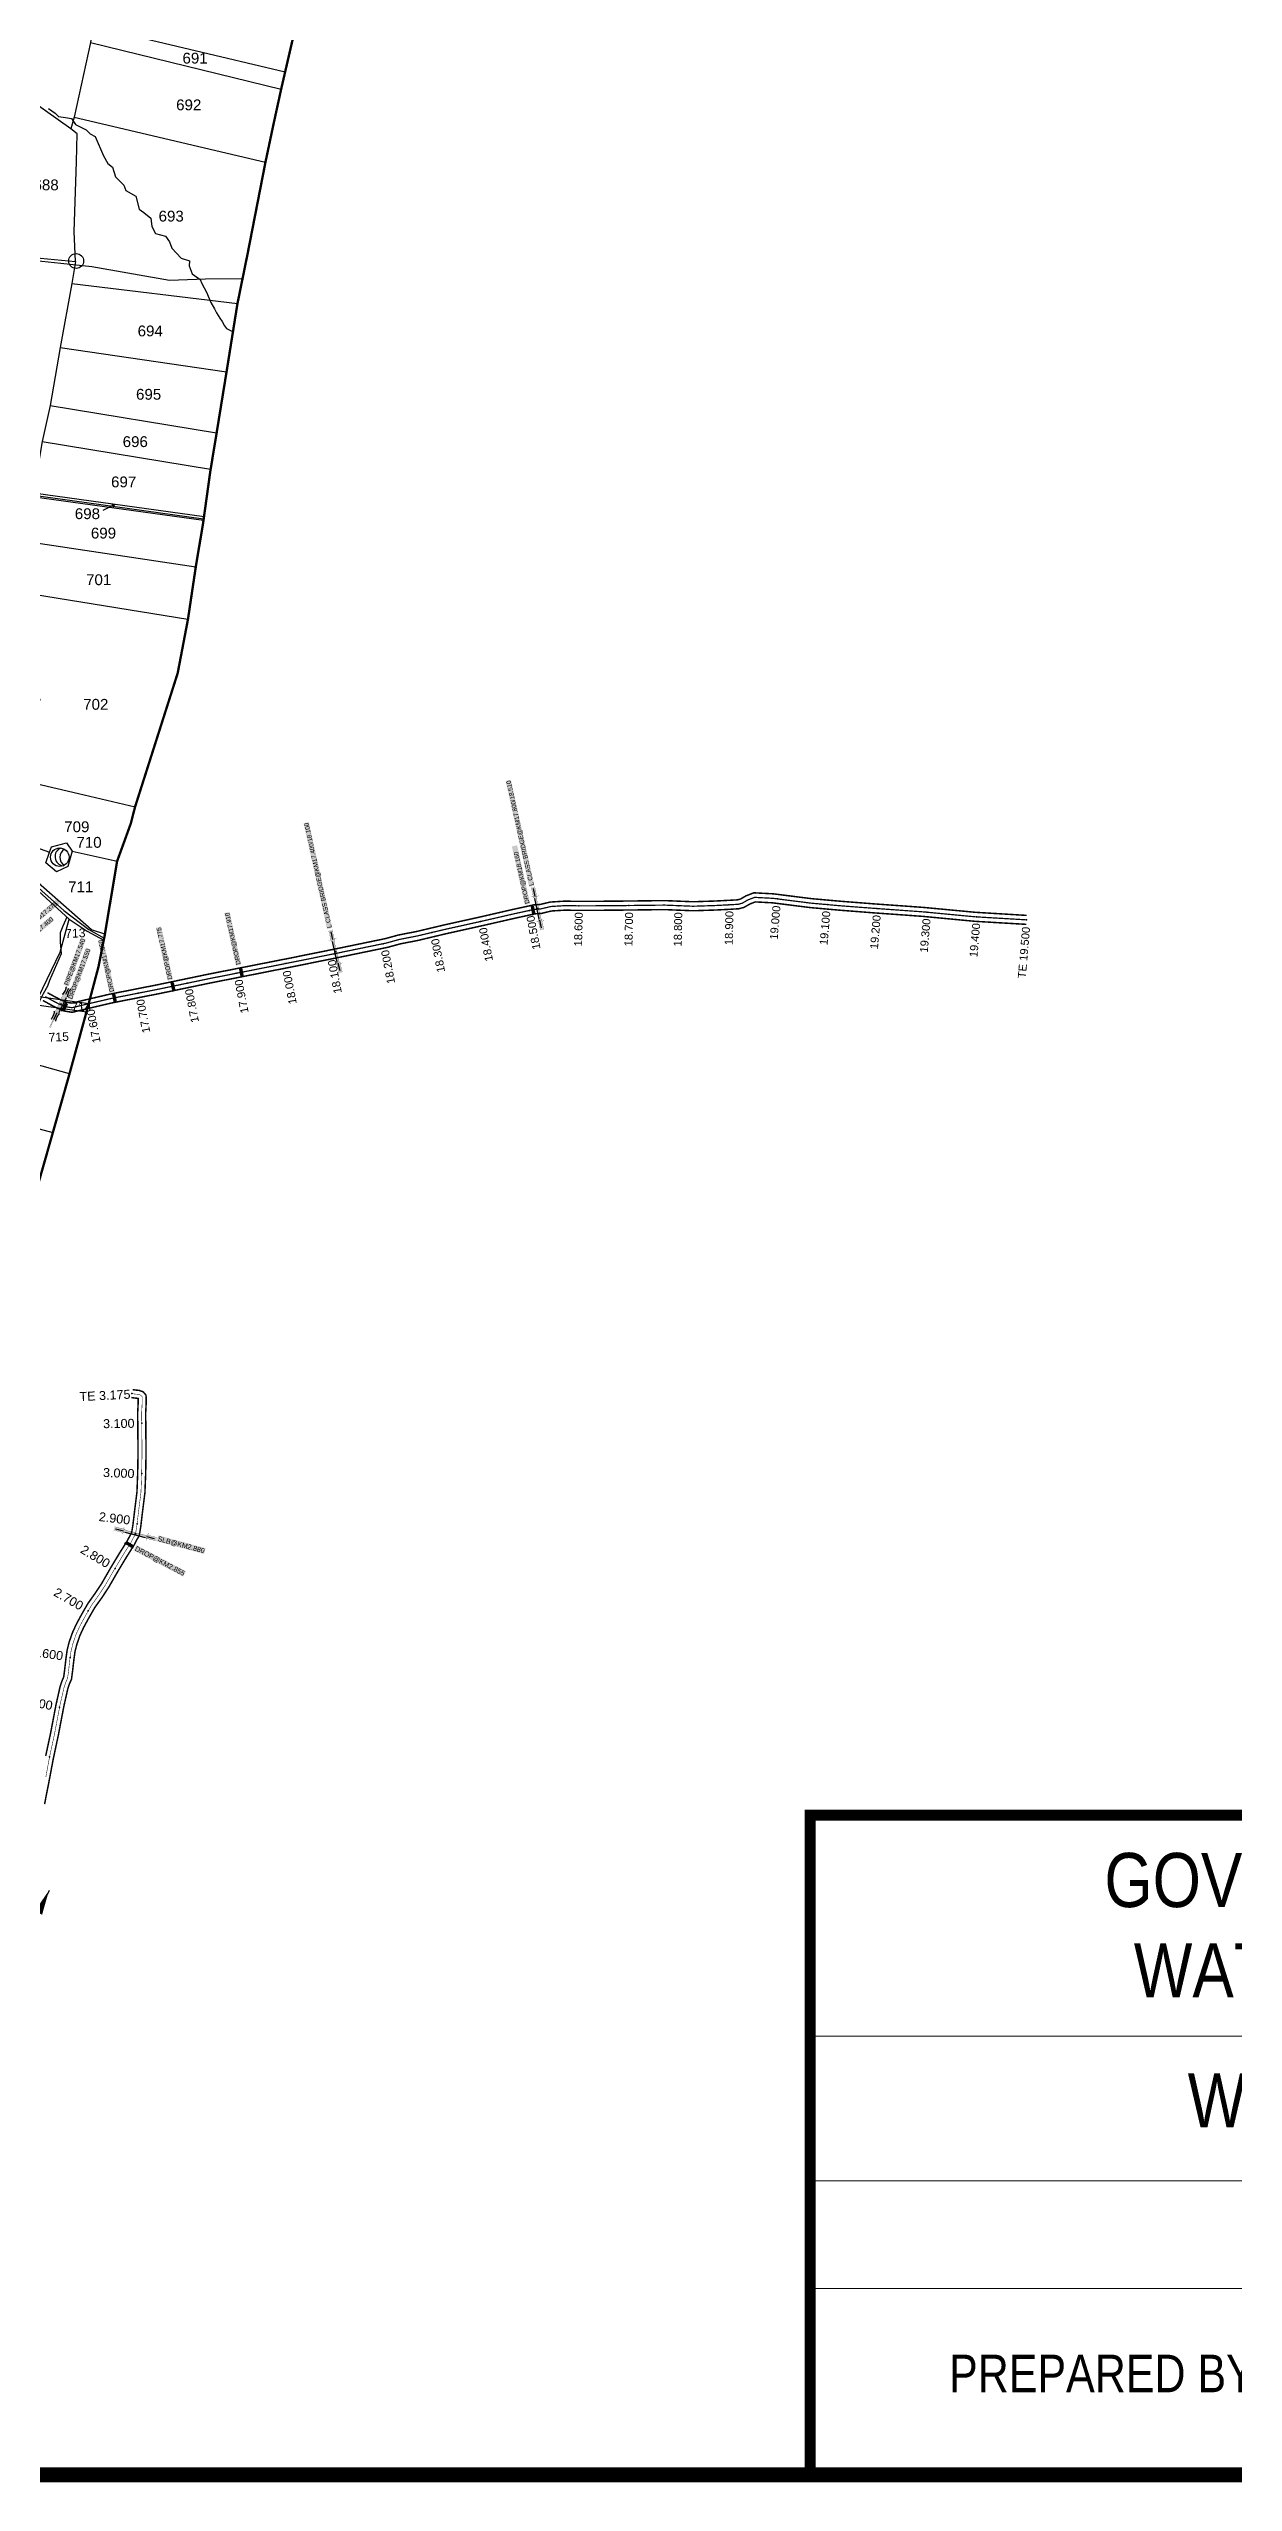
# Model space of a CAD drawing. Header units: inches. Extents: x 191726 to 254104, y 1600078 to 1621862.
# Drawn here: x 199811 to 202180, y 1604349 to 1609216 of the extents above; entities that cross this region are included whole.
import ezdxf
from ezdxf.enums import TextEntityAlignment as Align

# ---------------------------------------------------------------- set-up
doc = ezdxf.new("R2010")
doc.units = ezdxf.units.IN
doc.header["$LTSCALE"] = 15
doc.header["$MEASUREMENT"] = 0
doc.linetypes.add('ACAD_ISO02W100', pattern=[15, 12, -3])
doc.linetypes.add('HIDDEN2', pattern=[0.1875, 0.125, -0.0625])
for name, color, linetype in [('CANAL1', 7, 'Continuous'), ('CSMark', 72, 'Continuous'), ('FRAME 025', 7, 'Continuous'), ('PAPER SIZE', 5, 'Continuous'), ('PLOTS', 7, 'Continuous'), ('PLOTS NO', 7, 'Continuous'), ('ROADS', 1, 'Continuous'), ('STREAMS', 4, 'Continuous'), ('STRUCTURE', 5, 'Continuous'), ('text2', 7, 'Continuous'), ('Title', 7, 'Continuous'), ('TITLEBLOCK', 7, 'Continuous'), ('VILLAGE BOUNDAY', 5, 'Continuous'), ('wells', 7, 'Continuous')]:
    doc.layers.add(name, color=color, linetype=linetype)
doc.styles.add('ARIALN', font='ARIALN.TTF')
doc.styles.get("Standard").update_dxf_attribs({"font": 'arial.ttf'})
doc.dimstyles.get("Standard").update_dxf_attribs({"dimtxt": 0.18, "dimasz": 0.18, "dimexe": 0.18, "dimexo": 0.0625, "dimgap": 0.09, "dimtad": 0, "dimtih": 1, "dimtoh": 1, "dimdec": 4, "dimzin": 0, "dimdsep": 46, "dimtxsty": 'Standard', "dimcen": 0.09, "dimadec": 0, "dimazin": 0, "dimtfac": 1, "dimtdec": 4, "dimtofl": 0, "dimtmove": 0, "dimatfit": 3, "dimfxl": 1, "dimtolj": 1, "dimtzin": 0, "dimarcsym": 0})

# ---------------------------------------------------------------- blocks, each defined once
blk = doc.blocks.new('DROP')
h = blk.add_hatch()
h.set_pattern_fill('ANSI31', color=1, scale=10, angle=45)
h.set_pattern_definition([(90, (-324.4107, -25.7687), (-1.25, 0), [])])
h.paths.add_polyline_path([(-9.9, -4.3), (-13.8, 4.1), (13.8, 4.1), (10.2, -4.3)])
at = {"layer": 'STRUCTURE', "color": 5, "const_width": 0.49}
blk.add_lwpolyline([(-9.9, -4.3), (-13.8, 4.1), (13.8, 4.1), (10.2, -4.3), (-9.9, -4.3)], dxfattribs=at)
at = {"layer": 'STRUCTURE', "color": 5}
blk.add_circle((0, 0), 1.33, dxfattribs=at)
blk = doc.blocks.new('SLB')
at = {"layer": 'STRUCTURE'}
h = blk.add_hatch(dxfattribs=at)
h.set_pattern_fill('DOTS', color=6, scale=20, angle=320.37225, style=0)
h.set_pattern_definition([(320.372247934, (-159.4327, -72.9564), (1.2786241598, 0.5641323054), [0, -1.25])])
h.paths.add_polyline_path([(769699.5, 1706871.1), (769699.5, 1706861.1), (769729.1, 1706861.1), (769732.1, 1706863.1), (769792.1, 1706863.1), (769795.1, 1706861.1), (769824.7, 1706861.1), (769824.7, 1706871.1), (769795.1, 1706871.1), (769792.1, 1706869.1), (769732.1, 1706869.1), (769729.1, 1706871.1)])
at = {"layer": 'STRUCTURE', "color": 6, "linetype": 'ACAD_ISO02W100', "ltscale": 0.5, "const_width": 0.5}
for points in [[(769699.5, 1706871.1), (769729.1, 1706871.1)], [(769699.5, 1706861.1), (769729.1, 1706861.1)], [(769795.1, 1706871.1), (769824.7, 1706871.1)], [(769795.1, 1706861.1), (769824.7, 1706861.1)]]:
    blk.add_lwpolyline(points, dxfattribs=at)
at = {"layer": 'STRUCTURE', "color": 6, "const_width": 0.628}
for points in [[(769726.1, 1706877.1), (769726.1, 1706873.1), (769732.1, 1706869.1), (769792.1, 1706869.1), (769798.1, 1706873.1), (769798.1, 1706877.1)], [(769726.1, 1706855.1), (769726.1, 1706859.1), (769732.1, 1706863.1), (769792.1, 1706863.1), (769798.1, 1706859.1), (769798.1, 1706855.1)]]:
    blk.add_lwpolyline(points, dxfattribs=at)
at = {"layer": 'STRUCTURE', "color": 6}
blk.add_lwpolyline([(769732.1, 1706863.1), (769792.1, 1706863.1)], dxfattribs=at)
blk.add_lwpolyline([(769732.1, 1706863.1), (769792.1, 1706863.1)], dxfattribs=at)
at = {"layer": 'STRUCTURE', "color": 0}
blk.add_circle((769762.1, 1706866.1), 1.24, dxfattribs=at)
for points in [[(769703.8, 1706866), (769726.7, 1706866)], [(769818.6, 1706865.8), (769795.7, 1706865.8)]]:
    blk.add_leader(points, dimstyle='Standard', override={"dimasz": 10, "dimgap": 0.09, "dimtad": 0}, dxfattribs=at)
blk = doc.blocks.new('SP')
at = {"layer": 'STRUCTURE'}
h = blk.add_hatch(dxfattribs=at)
h.set_pattern_fill('DASH', color=256, scale=8, style=0)
edge = h.paths.add_edge_path()
edge.add_spline(control_points=[(769825.7, 1706742.1), (769825.3, 1706741.8), (769823.8, 1706740.8), (769820.9, 1706740.3), (769817, 1706739.7), (769811.4, 1706738.9), (769804, 1706739.7), (769798.4, 1706741), (769795.6, 1706741.6)], knot_values=[0, 0, 0, 0, 1.613557, 5.24513, 8.624976, 13.470124, 22.190216, 30.746377, 30.746377, 30.746377, 30.746377], degree=3, periodic=0)
edge.add_line((769795.6, 1706741.6), (769792.6, 1706739.6))
edge.add_line((769792.6, 1706739.6), (769732.6, 1706739.6))
edge.add_line((769732.6, 1706739.6), (769729.6, 1706741.6))
edge.add_spline(control_points=[(769729.6, 1706741.6), (769726.9, 1706740.9), (769721.3, 1706739.5), (769713.9, 1706738.5), (769708.3, 1706739.1), (769704.4, 1706739.6), (769701.5, 1706740), (769700, 1706741), (769699.5, 1706741.3)], knot_values=[0, 0, 0, 0, 8.556161, 17.276253, 22.121402, 25.501247, 29.13282, 30.746377, 30.746377, 30.746377, 30.746377], degree=3, periodic=0)
edge.add_line((769699.5, 1706741.3), (769699.5, 1706722.1))
edge.add_spline(control_points=[(769699.5, 1706722.1), (769700, 1706722.4), (769701.4, 1706723.4), (769704.3, 1706724), (769708.2, 1706724.5), (769713.8, 1706725.3), (769721.2, 1706724.5), (769726.8, 1706723.3), (769729.6, 1706722.6)], knot_values=[0, 0, 0, 0, 1.613557, 5.24513, 8.624976, 13.470124, 22.190216, 30.746377, 30.746377, 30.746377, 30.746377], degree=3, periodic=0)
edge.add_line((769729.6, 1706722.6), (769732.6, 1706724.6))
edge.add_line((769732.6, 1706724.6), (769792.6, 1706724.6))
edge.add_line((769792.6, 1706724.6), (769795.6, 1706722.6))
edge.add_spline(control_points=[(769795.6, 1706722.6), (769798.4, 1706723.3), (769803.9, 1706724.8), (769811.3, 1706725.8), (769817, 1706725.1), (769820.9, 1706724.7), (769823.8, 1706724.2), (769825.2, 1706723.3), (769825.7, 1706723)], knot_values=[0, 0, 0, 0, 8.556161, 17.276253, 22.121402, 25.501247, 29.13282, 30.746377, 30.746377, 30.746377, 30.746377], degree=3, periodic=0)
edge.add_line((769825.7, 1706723), (769825.7, 1706742.1))
h.paths.add_polyline_path([(769764.2, 1706732.1, -1), (769761.1, 1706732.1, -1)], flags=0)
h.paths.add_polyline_path([(769761.1, 1706732.1, 1), (769764.2, 1706732.1, 1)], flags=16)
at = {"layer": 'STRUCTURE', "const_width": 0.628}
for points in [[(769726.6, 1706747.6), (769726.6, 1706743.6), (769732.6, 1706739.6), (769792.6, 1706739.6), (769798.6, 1706743.6), (769798.6, 1706747.6)], [(769726.6, 1706716.6), (769726.6, 1706720.6), (769732.6, 1706724.6), (769792.6, 1706724.6), (769798.6, 1706720.6), (769798.6, 1706716.6)]]:
    blk.add_lwpolyline(points, dxfattribs=at)
at = {"layer": 'STRUCTURE', "color": 3}
blk.add_lwpolyline([(769732.6, 1706724.6), (769792.6, 1706724.6)], dxfattribs=at)
blk.add_lwpolyline([(769732.6, 1706724.6), (769792.6, 1706724.6)], dxfattribs=at)
at = {"layer": 'STRUCTURE', "color": 0}
blk.add_circle((769762.6, 1706732.1), 1.55, dxfattribs=at)
at = {"layer": 'STRUCTURE'}
for points in [[(769699.5, 1706741.3), (769700.9, 1706740.5), (769704.4, 1706739.6), (769707.8, 1706739.2), (769712.6, 1706738.8), (769721.3, 1706739.7), (769729.6, 1706741.6)], [(769699.5, 1706722.1), (769700.9, 1706723), (769704.4, 1706724), (769707.7, 1706724.5), (769712.5, 1706725), (769721.2, 1706724.4), (769729.6, 1706722.6)], [(769825.7, 1706742.1), (769824.3, 1706741.3), (769820.8, 1706740.3), (769817.5, 1706739.8), (769812.7, 1706739.2), (769804, 1706739.9), (769795.6, 1706741.6)], [(769825.7, 1706723), (769824.3, 1706723.8), (769820.8, 1706724.7), (769817.4, 1706725.1), (769812.6, 1706725.5), (769803.9, 1706724.6), (769795.6, 1706722.6)]]:
    blk.add_spline(points, degree=3, dxfattribs=at)
at = {"layer": 'STRUCTURE', "color": 0}
blk.add_text('STREAM', height=5, dxfattribs=at).set_placement((769684.3, 1706732.1), align=Align.MIDDLE_CENTER)
for points in [[(769727.4, 1706732.1), (769700.8, 1706732.1)], [(769824.4, 1706732.1), (769800.5, 1706732.1)]]:
    blk.add_leader(points, dimstyle='Standard', override={"dimasz": 10, "dimgap": 0.09, "dimtad": 0}, dxfattribs=at)

msp = doc.modelspace()

# ---------------------------------------------------------------- linework, layer by layer
at = {"layer": 'CANAL1', "color": 200, "const_width": 3}
for points in [[(199800, 1607312.1), (199814.9, 1607303.9), (199828.3, 1607296.9), (199843.1, 1607291), (199858.5, 1607288.5), (199882.7, 1607294.4), (199936.6, 1607307), (200032, 1607325.8), (200135, 1607347.2), (200296.1, 1607379), (200392.1, 1607398.4), (200489, 1607418.4), (200514.6, 1607425.4), (200550.9, 1607432.5), (200605.3, 1607445.5), (200679.6, 1607462), (200743.5, 1607476.6), (200767.8, 1607481.9), (200784, 1607485.5), (200796.4, 1607486.2), (200817.1, 1607491.2), (200842.1, 1607492.7), (200882.9, 1607492.4), (200940.3, 1607492.7), (201042.8, 1607493.9), (201099.9, 1607491.6), (201143.9, 1607493), (201175.2, 1607494.6), (201191.5, 1607495.6), (201201.7, 1607498.3), (201213.5, 1607505.1), (201224.5, 1607509.3), (201238.8, 1607508.5), (201258.2, 1607507.5), (201334.8, 1607497.9), (201391.9, 1607492.8), (201458.7, 1607487.6), (201560, 1607480.3), (201663, 1607470.5), (201766.1, 1607464.4)], [(199809.1, 1607327.6), (199823.4, 1607319.8), (199835.9, 1607313.3), (199848, 1607308.4), (199857.7, 1607306.9), (199878.6, 1607311.9), (199932.8, 1607324.6), (200028.5, 1607343.5), (200131.4, 1607364.9), (200292.6, 1607396.6), (200388.5, 1607416), (200484.7, 1607435.9), (200510.5, 1607443), (200547, 1607450.1), (200601.3, 1607463), (200675.6, 1607479.5), (200739.5, 1607494.2), (200763.9, 1607499.5), (200781.5, 1607503.4), (200793.7, 1607504.1), (200814.4, 1607509), (200841.6, 1607510.7), (200882.9, 1607510.4), (200940.2, 1607510.7), (201043.1, 1607511.9), (201100, 1607509.6), (201143.1, 1607511), (201174.2, 1607512.6), (201188.6, 1607513.4), (201194.8, 1607515), (201205.7, 1607521.4), (201221.6, 1607527.5), (201239.7, 1607526.5), (201259.8, 1607525.5), (201336.7, 1607515.8), (201393.4, 1607510.7), (201460, 1607505.5), (201561.5, 1607498.2), (201664.3, 1607488.5), (201767.1, 1607482.3)], [(199803.2, 1605705), (199813.5, 1605757.5), (199820.5, 1605795.1), (199821.2, 1605798.2), (199830.9, 1605843.6), (199841.8, 1605900.7), (199849.7, 1605935.8), (199852.8, 1605945), (199857.1, 1605955), (199859.1, 1605970.3), (199861.8, 1605993.5), (199861.9, 1605994.7), (199862.3, 1605997), (199864.1, 1606010.3), (199867.8, 1606024.6), (199873.8, 1606042), (199881.4, 1606058.4), (199891.6, 1606077.2), (199903.6, 1606098.1), (199917.8, 1606117.9), (199931.2, 1606138.3), (199949.1, 1606169.3), (199967.8, 1606200.4), (199982.5, 1606223.6), (199988.6, 1606235.4), (199991.9, 1606240.6), (199993.5, 1606247.6), (199995.6, 1606260.4), (199998.6, 1606285.8), (200003.9, 1606328.3), (200005.4, 1606366), (200006, 1606401.9), (200006.1, 1606408.9), (200005.6, 1606464.5), (200005.6, 1606466.9), (200005.6, 1606467.7), (200005.3, 1606485.6), (200006.4, 1606507.1), (200006.5, 1606514.5), (200006.1, 1606522.9), (200000.6, 1606529.4), (199992.9, 1606532.3), (199985.2, 1606533.1), (199979.2, 1606533.9)], [(199805.5, 1605801.5), (199815.2, 1605846.7), (199826.1, 1605903.9), (199834.3, 1605940.1), (199837.8, 1605950.7), (199841.5, 1605959.3), (199843.2, 1605972.3), (199845.9, 1605995.5), (199846.1, 1605996.9), (199846.4, 1605999.2), (199848.4, 1606013.3), (199852.4, 1606029.2), (199859, 1606048), (199867.1, 1606065.6), (199877.6, 1606085), (199890.2, 1606106.8), (199904.6, 1606127), (199917.6, 1606146.7), (199935.3, 1606177.4), (199954.2, 1606208.8), (199968.6, 1606231.5), (199974.7, 1606243.4), (199976.9, 1606246.9), (199977.8, 1606250.7), (199979.8, 1606262.7), (199982.8, 1606287.7), (199988, 1606329.6), (199989.4, 1606366.4), (199990, 1606402.2), (199990.1, 1606409), (199989.6, 1606464.3), (199989.6, 1606466.7), (199989.6, 1606467.5), (199989.3, 1606485.9), (199990.4, 1606507.6), (199990.5, 1606514.3), (199990.4, 1606516.2), (199989.3, 1606516.6), (199983.3, 1606517.2), (199976.8, 1606518.1)]]:
    msp.add_lwpolyline(points, dxfattribs=at)
at = {"layer": 'CANAL1', "color": 3, "linetype": 'HIDDEN2', "ltscale": 8, "true_color": 0x00ff00, "const_width": 2.5}
msp.add_lwpolyline([(199804.5, 1607319.9), (199819.1, 1607311.9), (199832.1, 1607305.1), (199845.6, 1607299.7), (199858.1, 1607297.7), (199880.7, 1607303.2), (199934.7, 1607315.8), (200030.3, 1607334.6), (200133.2, 1607356), (200294.3, 1607387.8), (200385.8, 1607406.3), (200390.3, 1607407.2), (200486.9, 1607427.1), (200512.6, 1607434.2), (200548.9, 1607441.3), (200603.3, 1607454.2), (200677.6, 1607470.7), (200741.5, 1607485.4), (200765.9, 1607490.7), (200782.7, 1607494.5), (200789.3, 1607494.8), (200795, 1607495.2), (200815.8, 1607500.1), (200841.8, 1607501.7), (200882.9, 1607501.4), (200940.2, 1607501.7), (201043, 1607502.9), (201099.9, 1607500.6), (201143.5, 1607502), (201174.7, 1607503.6), (201190.1, 1607504.5), (201198.3, 1607506.7), (201209.6, 1607513.3), (201223.1, 1607518.4), (201239.3, 1607517.5), (201259, 1607516.5), (201335.7, 1607506.8), (201392.7, 1607501.7), (201459.3, 1607496.6), (201560.7, 1607489.3), (201663.7, 1607479.5), (201766.6, 1607473.4)], dxfattribs=at)
at = {"layer": 'CANAL1', "color": 1, "linetype": 'HIDDEN2', "ltscale": 4, "const_width": 1}
msp.add_lwpolyline([(199805.7, 1605759), (199812.7, 1605796.7), (199813.3, 1605799.9), (199823.1, 1605845.2), (199833.9, 1605902.3), (199842, 1605937.9), (199845.3, 1605947.8), (199849.3, 1605957.2), (199851.2, 1605971.3), (199853.8, 1605994.5), (199854, 1605995.8), (199854.3, 1605998.1), (199856.3, 1606011.8), (199860.1, 1606026.9), (199866.4, 1606045), (199874.2, 1606062), (199884.6, 1606081.1), (199896.9, 1606102.4), (199911.2, 1606122.5), (199924.4, 1606142.5), (199942.2, 1606173.4), (199961, 1606204.6), (199975.6, 1606227.5), (199981.7, 1606239.4), (199984.4, 1606243.8), (199985.7, 1606249.1), (199987.7, 1606261.5), (199990.7, 1606286.7), (199996, 1606328.9), (199997.4, 1606366.2), (199998, 1606402), (199998.1, 1606408.9), (199997.6, 1606464.4), (199997.6, 1606466.8), (199997.6, 1606467.6), (199997.3, 1606485.7), (199998.4, 1606507.4), (199998.5, 1606514.4), (199998.2, 1606519.8), (199995.8, 1606522.7), (199991.1, 1606524.5), (199984.3, 1606525.1), (199978, 1606526)], dxfattribs=at)
at = {"layer": 'FRAME 025', "lineweight": -3, "elevation": 25.5}
for points in [[(201332.6, 1605241.4), (204583.6, 1605239.8)], [(201334.8, 1604952.1), (204589.2, 1604950.4)], [(201327.6, 1604737.1), (204583.6, 1604735.4)]]:
    msp.add_lwpolyline(points, dxfattribs=at)
at = {"layer": 'PAPER SIZE', "color": 5, "const_width": 21.8, "elevation": 10.8}
msp.add_lwpolyline([(201334.1, 1605683.1), (204583.6, 1605683.1), (204583.6, 1604364.4), (201334.1, 1604364.4)], close=True, dxfattribs=at)
at = {"layer": 'PLOTS'}
for points in [[(199862.2, 1609078.8), (199856, 1609055.1), (199754.7, 1609127.2), (199591, 1609170.9), (199516.2, 1609186.8), (199454.1, 1609203.7), (199451.6, 1609194.7), (199421.9, 1609200.3), (199446, 1609309.3), (199457.6, 1609369.2)], [(200284.2, 1609168.9), (199901.7, 1609259.1), (199911.7, 1609311.3)], [(199899.5, 1609259.6), (199894.8, 1609227.8), (200276.3, 1609134.7)], [(199894.8, 1609227.8), (199862.2, 1609078.8), (200244.9, 1608988.6)], [(199725.2, 1608803.2), (199865.2, 1608790.2), (199862.4, 1608850), (199866.9, 1608989.2), (199868.7, 1609045.4), (199856, 1609055.1)], [(199865.2, 1608790.2), (199857.8, 1608746.3), (200188.9, 1608705.7)], [(199857.8, 1608746.3), (199834.7, 1608618), (200167.1, 1608569.4)], [(200120.9, 1608271.7), (199778.6, 1608319.3), (199628.9, 1608340.1), (199516.9, 1608355.7), (199458.9, 1608363.8), (199335.6, 1608382.6), (199305.7, 1608387.2), (199171.2, 1608430), (199078.3, 1608464.5), (199055.3, 1608471.7), (198966.9, 1608499.4), (198857.3, 1608527.9), (198725.7, 1608562.1), (198660, 1608586.1), (198532.6, 1608608.5), (198393.1, 1608632.9), (198323.5, 1608650.9), (198130.1, 1608680.2), (198050.8, 1608644)], [(198125.6, 1608592.3), (198189.9, 1608555.1), (198314, 1608491.6), (198435.1, 1608429.7), (198561.7, 1608380.4), (198669.2, 1608331.8), (198729.5, 1608304.5), (198843.6, 1608229.8), (198903.3, 1608190.7), (198982.1, 1608139.1), (199086.5, 1608070.8), (199198.1, 1607992.9), (199270, 1607942.8), (199366.8, 1607885.3), (199453.3, 1607827.9), (199524.5, 1607780.7), (199590.6, 1607723.8), (199685.3, 1607642.4), (199713.2, 1607618.4), (199734.4, 1607600.2), (199775.7, 1607544.7), (199852.4, 1607474.5), (199888.5, 1607451.1), (199921.5, 1607432.8)], [(199834.7, 1608618), (199814.4, 1608502.2), (200147.3, 1608447.5)], [(199814.4, 1608502.2), (199798.2, 1608430.1), (200135.3, 1608374.7)], [(199798.2, 1608430.1), (199780.9, 1608327.3), (200122.1, 1608279.9)], [(199780.9, 1608327.3), (199779.8, 1608319.2), (199755.2, 1608232.2), (200105.6, 1608179.4)], [(199755.2, 1608232.2), (199711.2, 1608075.4), (199681.6, 1607969.9), (199750.2, 1607952.3), (199772, 1608051), (199781.4, 1608124.8), (200090, 1608074.8)], [(199750.2, 1607952.3), (199750.5, 1607929.1), (199793.6, 1607914.8), (199753.3, 1607768.4), (199749.9, 1607756.1), (199785.8, 1607745.8), (199871.3, 1607725.8), (199984.1, 1607699.1)], [(199759.2, 1607627.8), (199813.4, 1607608.9), (199817.2, 1607619.7), (199847.4, 1607627.1), (199858.6, 1607611), (199849.8, 1607580.1), (199827.4, 1607569.2), (199805.7, 1607587.1), (199813.4, 1607608.9)], [(199858.6, 1607611), (199948.3, 1607590.7)], [(199923.9, 1607445.1), (199897.2, 1607453.6), (199774, 1607562.1)], [(199853, 1607165.2), (199764.8, 1607190.1), (199768.3, 1607202.5), (199755.6, 1607206.1), (199753.7, 1607229.9), (199773.7, 1607242.1), (199787.6, 1607303.5), (199791.1, 1607319.1), (199834.1, 1607409), (199852.4, 1607474.5)], [(199690.3, 1607309.2), (199787.6, 1607303.5), (199887.1, 1607289.6)], [(199791.5, 1607319.9), (199891.6, 1607306.4)], [(199510.3, 1606992.4), (199652.2, 1606965.8), (199654.9, 1606980.2), (199674.8, 1607086.5), (199819.9, 1607048.4)]]:
    msp.add_lwpolyline(points, dxfattribs=at)
at = {"layer": 'PLOTS NO'}
for points in [[(199942.1, 1608303.2), (199919.6, 1608291.9)], [(199937.6, 1608303.6), (199942.1, 1608303.2), (199940.6, 1608297.8)]]:
    msp.add_lwpolyline(points, dxfattribs=at)
msp.add_circle((199866.4, 1608790.9), 14.9, dxfattribs=at)
at = {"layer": 'ROADS', "color": 1}
msp.add_lwpolyline([(198689.2, 1608578.3), (198709.4, 1608588.8), (198753.3, 1608595.7), (198800, 1608611.5), (198902.5, 1608636.8), (198952.8, 1608654.3), (199009.5, 1608670.1), (199065.5, 1608691.3), (199124.1, 1608717.4), (199204.4, 1608742.3), (199280, 1608759.5), (199383.6, 1608769.9), (199474.3, 1608785.4), (199590.1, 1608796.5), (199669.7, 1608795.8), (199759.7, 1608794.9), (199836, 1608786.6), (199897.8, 1608779.8), (200053.2, 1608752.6), (200125, 1608755.6), (200199.1, 1608755.8)], dxfattribs=at)
at = {"layer": 'ROADS'}
for points in [[(200121.3, 1608274.6), (199858.6, 1608311.2), (199630.7, 1608343), (199406.8, 1608376.4), (199311.1, 1608391.9), (199166.9, 1608435), (199005.2, 1608493), (198811.4, 1608544.1), (198718.3, 1608567.4), (198660.1, 1608589.2), (198581, 1608604.6), (198476, 1608625), (198369, 1608644.2), (198333.7, 1608650.5), (198272.1, 1608661.6), (198189.6, 1608676.4), (198137.6, 1608683.6), (198118.4, 1608682.8), (198040.3, 1608648.7)], [(199772.3, 1607553.9), (199841.5, 1607491.8), (199891.6, 1607454.4), (199922.4, 1607437.1)]]:
    msp.add_lwpolyline(points, dxfattribs=at)
at = {"layer": 'STREAMS', "color": 4}
msp.add_lwpolyline([(199811, 1609095.9), (199824.4, 1609086.3), (199831.4, 1609079.7), (199845.2, 1609078.2), (199856.8, 1609076.1), (199864.9, 1609064.2), (199875.5, 1609058.9), (199886.7, 1609053.2), (199894.1, 1609045.5), (199904.4, 1609040.2), (199921, 1609001.6), (199929.4, 1608986.1), (199938.9, 1608978.7), (199944.9, 1608959), (199961.5, 1608942.8), (199965.4, 1608932.2), (199985.4, 1608920.9), (199992.1, 1608894.3), (200002, 1608888), (200015.8, 1608876.7), (200017.9, 1608860.2), (200025.3, 1608846.1), (200045, 1608840.8), (200053.1, 1608829.5), (200058, 1608816.8), (200076.4, 1608796.9), (200093.3, 1608791.3), (200092.2, 1608781.1), (200098.6, 1608765.2), (200114.4, 1608754.3), (200118, 1608745.9), (200127.1, 1608728.6), (200136, 1608707.9), (200142.7, 1608695.6), (200147.2, 1608687.5), (200153.6, 1608676.6), (200158.2, 1608670.3), (200163.1, 1608661.1), (200167.3, 1608655.8), (200180, 1608649.1)], dxfattribs=at)
at = {"layer": 'STREAMS'}
msp.add_lwpolyline([(199779.6, 1607241.5), (199781.2, 1607260.6), (199789.3, 1607289.4), (199793.6, 1607311.7), (199800.8, 1607326.2), (199809.6, 1607341.3), (199813.8, 1607353.1), (199837.2, 1607406.1), (199835.1, 1607428.6), (199834.8, 1607448), (199840.5, 1607461.4), (199848.6, 1607479.2)], dxfattribs=at)
at = {"layer": 'text2', "color": 5, "const_width": 30}
msp.add_lwpolyline([(191778.6, 1618532.6), (204585.7, 1618532.6), (204585.7, 1604363.8), (191778.6, 1604363.8)], close=True, dxfattribs=at)
at = {"layer": 'text2', "color": 2}
for p in [(201268.5, 1607515.3), (201367.8, 1607504), (200675.1, 1607470.2), (200772.6, 1607492.2), (200871.7, 1607501.5), (200971.7, 1607502.1), (201071.7, 1607501.7), (201171.6, 1607503.4), (201467.5, 1607496), (201567.2, 1607488.6), (201666.8, 1607479.3), (201766.6, 1607473.4), (200480.2, 1607425.7), (200577.6, 1607448.1), (200186.1, 1607366.5), (200284.2, 1607385.8), (200382.2, 1607405.5), (199990.1, 1607326.7), (200088.1, 1607346.7), (199892.3, 1607305.9)]:
    msp.add_point(p, dxfattribs=at)
at = {"layer": 'text2', "color": 3}
for p in [(200780, 1607493, 27), (200789, 1607496, 28), (200385, 1607410, 26), (200196.7, 1607368.6), (199942.9, 1607317.4), (200060, 1607340, 24), (199836, 1607305, 21), (199843, 1607299, 22), (199984.8, 1606245.6, 1), (199973.3, 1606224, 2), (199854.3, 1605998.1, 1), (199813.3, 1605799.9, 1)]:
    msp.add_point(p, dxfattribs=at)
at = {"layer": 'text2', "color": 2, "linetype": 'Continuous'}
for p in [(199978, 1606526), (199997.6, 1606466.8), (199997.4, 1606366.1), (199988.2, 1606265.8), (199944.1, 1606176.5), (199890.5, 1606091.3), (199833.3, 1605898.9)]:
    msp.add_point(p, dxfattribs=at)
at = {"layer": 'VILLAGE BOUNDAY', "linetype": 'ACAD_ISO02W100', "ltscale": 0.2}
msp.add_lwpolyline([(199789.8, 1606942.7, 4.72, 4.72, 0), (199819.9, 1607048.4, 4.72, 4.72, 0), (199853, 1607165.2, 4.72, 4.72, 0), (199887.1, 1607289.6, 4.72, 4.72, 0), (199910.9, 1607379.1, 4.72, 4.72, 0), (199923.1, 1607440.5, 4.72, 4.72, 0), (199948.3, 1607590.7, 4.72, 4.72, 0), (199975.6, 1607665.9, 4.72, 4.72, 0), (199984.1, 1607699.1, 4.72, 4.72, 0), (200069.4, 1607966.8, 4.72, 4.72, 0), (200090, 1608074.8, 4.72, 4.72, 0), (200097.5, 1608125.2, 4.72, 4.72, 0), (200105.6, 1608179.4, 4.72, 4.72, 0), (200120.2, 1608266.7, 4.72, 4.72, 0), (200134.7, 1608370.9, 4.72, 4.72, 0), (200147.2, 1608446.8, 4.72, 4.72, 0), (200167.1, 1608569.4, 4.72, 4.72, 0), (200188.9, 1608705.7, 4.72, 4.72, 0), (200209.3, 1608806, 4.72, 4.72, 0), (200244.9, 1608988.6, 4.72, 4.72, 0), (200261, 1609064.6, 4.72, 4.72, 0), (200276.3, 1609134.7, 4.72, 4.72, 0), (200301, 1609241.6, 4.72, 4.72, 0)], format="xyseb", dxfattribs=at)
at = {"layer": 'wells', "color": 0}
msp.add_circle((199833.6, 1607598.7), 18.5, dxfattribs=at)
for centre, start, end in [((199842.6, 1607599.8), 111.1, 263.0652), ((199852.1, 1607598.6), 119.6497, 239.7566)]:
    msp.add_arc(centre, 18.5, start, end, dxfattribs=at)

# ---------------------------------------------------------------- block references
for p, xscale, yscale, zscale, rotation in [((200780, 1607493, 27), 0.7000000000000006, 0.7000000000000006, 0.7000000000000006, 101.3683632389424), ((200196.7, 1607368.6), 0.7000000000000006, 0.7000000000000006, 0.7000000000000006, 101.3683632389424), ((199843, 1607299, 22), 0.7000000000000002, 0.7000000000000002, 0.7000000000000002, 64.76230759523399), ((199942.9, 1607317.4), 0.7000000000000006, 0.7000000000000006, 0.7000000000000006, 101.3683632389424), ((200060, 1607340, 24), 0.7000000000000006, 0.7000000000000006, 0.7000000000000006, 101.3683632389424), ((199973.3, 1606224, 2), 0.6999999999999997, 0.6999999999999997, 0.6999999999999997, 148.3878081419048)]:
    msp.add_blockref('DROP', p, dxfattribs=dict(xscale=xscale, yscale=yscale, zscale=zscale, rotation=rotation))
at = {"layer": 'STRUCTURE', "color": 0}
for name, p, xscale, yscale, zscale, rotation in [('SLB', (-1079588.4, 1887740.9, 28), 0.7, 0.7, 0.7, 281.9283921740812), ('SLB', (-1087451.9, 1851089.4, 26), 0.7, 0.7, 0.7, 283.5598043644599), ('SP', (880440.2, 809750.6, 21), 0.5599999999999999, 0.5599999999999999, 0.5599999999999999, 64.75235738572583), ('SLB', (-614523.5, 579367, 1), 0.7, 0.7, 0.7, 345.8533642537287)]:
    msp.add_blockref(name, p, dxfattribs=dict(at, xscale=xscale, yscale=yscale, zscale=zscale, rotation=rotation))

# ---------------------------------------------------------------- texts
at = {"layer": 'CSMark', "color": 1}
for s, height, rotation, p in [('18.400', 16, 100.7817, (200692.2, 1607390.6)), ('18.500', 16, 100.7817, (200787.1, 1607414.3)), ('18.600', 16, 88.7349, (200869.9, 1607420.3)), ('18.700', 16, 88.7349, (200970.6, 1607420.4)), ('18.800', 16, 88.7349, (201069, 1607420.2)), ('18.900', 16, 88.7349, (201171.2, 1607422.8)), ('19.000', 16, 85.0693, (201261, 1607433.7)), ('19.100', 16, 85.0693, (201360.7, 1607423)), ('19.200', 16, 85.0693, (201461.5, 1607414.9)), ('19.300', 16, 85.0693, (201561.1, 1607407.9)), ('19.400', 16, 85.0693, (201660.4, 1607398.8)), ('TE 19.500', 16, 85.0693, (201757.1, 1607356.7)), ('18.200', 16, 100.7817, (200496.4, 1607345.7)), ('18.300', 16, 100.7817, (200596.3, 1607368.4)), ('18.000', 16, 100.7817, (200299.7, 1607304.8)), ('18.100', 16, 100.7817, (200389.9, 1607326.3)), ('17.700', 16, 100.7817, (200006.9, 1607247.4)), ('17.800', 16, 100.7817, (200104.2, 1607268.1)), ('17.900', 16, 100.7817, (200203.5, 1607286.8)), ('17.600', 16, 100.7817, (199907.6, 1607227.2)), ('TE 3.175', 18, 2.8086, (199873, 1606519.9)), ('3.100', 18, 0.752, (199920.2, 1606465.8)), ('3.000', 18, 357.7376, (199920.1, 1606368.4)), ('2.900', 18, 353.1727, (199912, 1606280.3)), ('2.800', 18, 328.9028, (199877.9, 1606216.6)), ('2.700', 18, 330.1289, (199824, 1606131)), ('2.600', 18, 352.0768, (199777.9, 1606010)), ('2.500', 18, 349.2421, (199757.3, 1605913.5))]:
    msp.add_text(s, height=height, rotation=rotation, dxfattribs=at).set_placement(p, align=Align.MIDDLE_LEFT)
at = {"layer": 'PLOTS NO'}
for s, height, rotation, p in [('691', 21.62, 359.968, (200079, 1609185.8)), ('692', 21.62, 359.968, (200066.3, 1609092.4)), ('688', 21.62, 359.968, (199781.1, 1608932.4)), ('693', 21.62, 359.968, (200031.2, 1608869.9)), ('694', 21.62, 359.968, (199989.3, 1608640.3)), ('695', 21.62, 359.968, (199986.1, 1608513.6)), ('696', 21.62, 359.968, (199959.4, 1608418.9)), ('697', 21.62, 359.968, (199936.2, 1608338.4)), ('698', 21.62, 359.968, (199863.7, 1608274.8)), ('699', 21.62, 359.968, (199895.8, 1608236)), ('701', 21.62, 359.968, (199886.2, 1608142.8)), ('702', 21.62, 359.968, (199880.4, 1607893.6)), ('709', 21.62, 359.968, (199842.5, 1607648.8)), ('710', 21.62, 359.968, (199866.9, 1607617.6)), ('711', 21.62, 359.968, (199850.4, 1607528.7)), ('713', 17.5, 2.6274, (199844.7, 1607437)), ('714', 17.5, 2.6274, (199856.9, 1607289.8)), ('715', 17.5, 2.6274, (199811.5, 1607229.6))]:
    msp.add_text(s, height=height, rotation=rotation, dxfattribs=at).set_placement(p)
at = {"layer": 'STRUCTURE', "color": 5, "attachment_point": 1, "bg_fill": 1, "box_fill_scale": 1.1, "bg_fill_color": 7, "bg_fill_true_color": 16777215, "bg_fill_transparency": 0}
for s, insert, char_height, width, rotation in [('L CLASS BRIDGE@KM17.800/18.510', (200772.8, 1607540.6), 9, 214.93, 102.5223), ('L CLASS BRIDGE@KM17.400/18.100', (200368.7, 1607456.1), 9, 214.93, 102.5223), ('DROP@KM18.160', (200764.2, 1607504.6), 9, 117.658, 102.5223), ('3R MINOR@KM17.373', (199723, 1607425.3), 9, 135.956, 40.3135), ('DROP@KM17.400', (199734.9, 1607411.1), 9, 105.892, 40.3135), ('DROP@KM17.775', (200050, 1607353.3), 9, 105.99, 102.5223), ('DROP@KM17.910', (200186.6, 1607382.8), 9, 105.892, 102.5223), ('PIPE@KM17.540', (199842.1, 1607344.5), 9, 98.267, 69.6465), ('DROP@KM17.550', (199849.7, 1607317.2), 9, 105.923, 69.6465), ('DROP@KM17.650', (199933.7, 1607328.4), 9, 105.892, 102.5223), ('SLB@KM2.880', (200031.2, 1606241.2), 10, 96.041, 344.9612), ('DROP@KM2.855', (199987.4, 1606221.6), 10, 109.998, 332.1814)]:
    msp.add_mtext(s, dxfattribs=dict(at, insert=insert, char_height=char_height, width=width, rotation=rotation))
at = {"layer": 'TITLEBLOCK', "extrusion": (0.000201441, 0.004807, 0.999988), "attachment_point": 1, "text_direction": (1, -1e-06, -0.000201), "style": 'ARIALN'}
for s, insert, char_height, width in [('\\pi61.72659;GOVERNMENT OF ANDHRA PRADESH  \\P\\pi120.64365;WATER RESOURCES DEPARTMENT      ', (201860.6, 1605607.4, -3.6), 108.304, 2394.438), ('WUA- 7 -MAP- ANKALAMMAGUDURU', (202088.9, 1605167, -5.2), 108.304, 2660.487), ('PREPARED BY: SOUTHERN SURVEY CONSULTANTS,SRIKALAHASTI.', (201611.7, 1604604, -0.6), 75.055, 3259.575)]:
    msp.add_mtext(s, dxfattribs=dict(at, insert=insert, char_height=char_height, width=width))

# ---------------------------------------------------------------- leaders
at = {"layer": 'Title', "color": 1}
msp.add_leader([(199812.1, 1605532.6), (199765.7, 1605433.7)], dimstyle='Standard', override={"dimtxt": 5, "dimasz": 50, "dimgap": 0.09, "dimtad": 0, "dimzin": 2}, dxfattribs=at)

doc.saveas('drawing.dxf')
